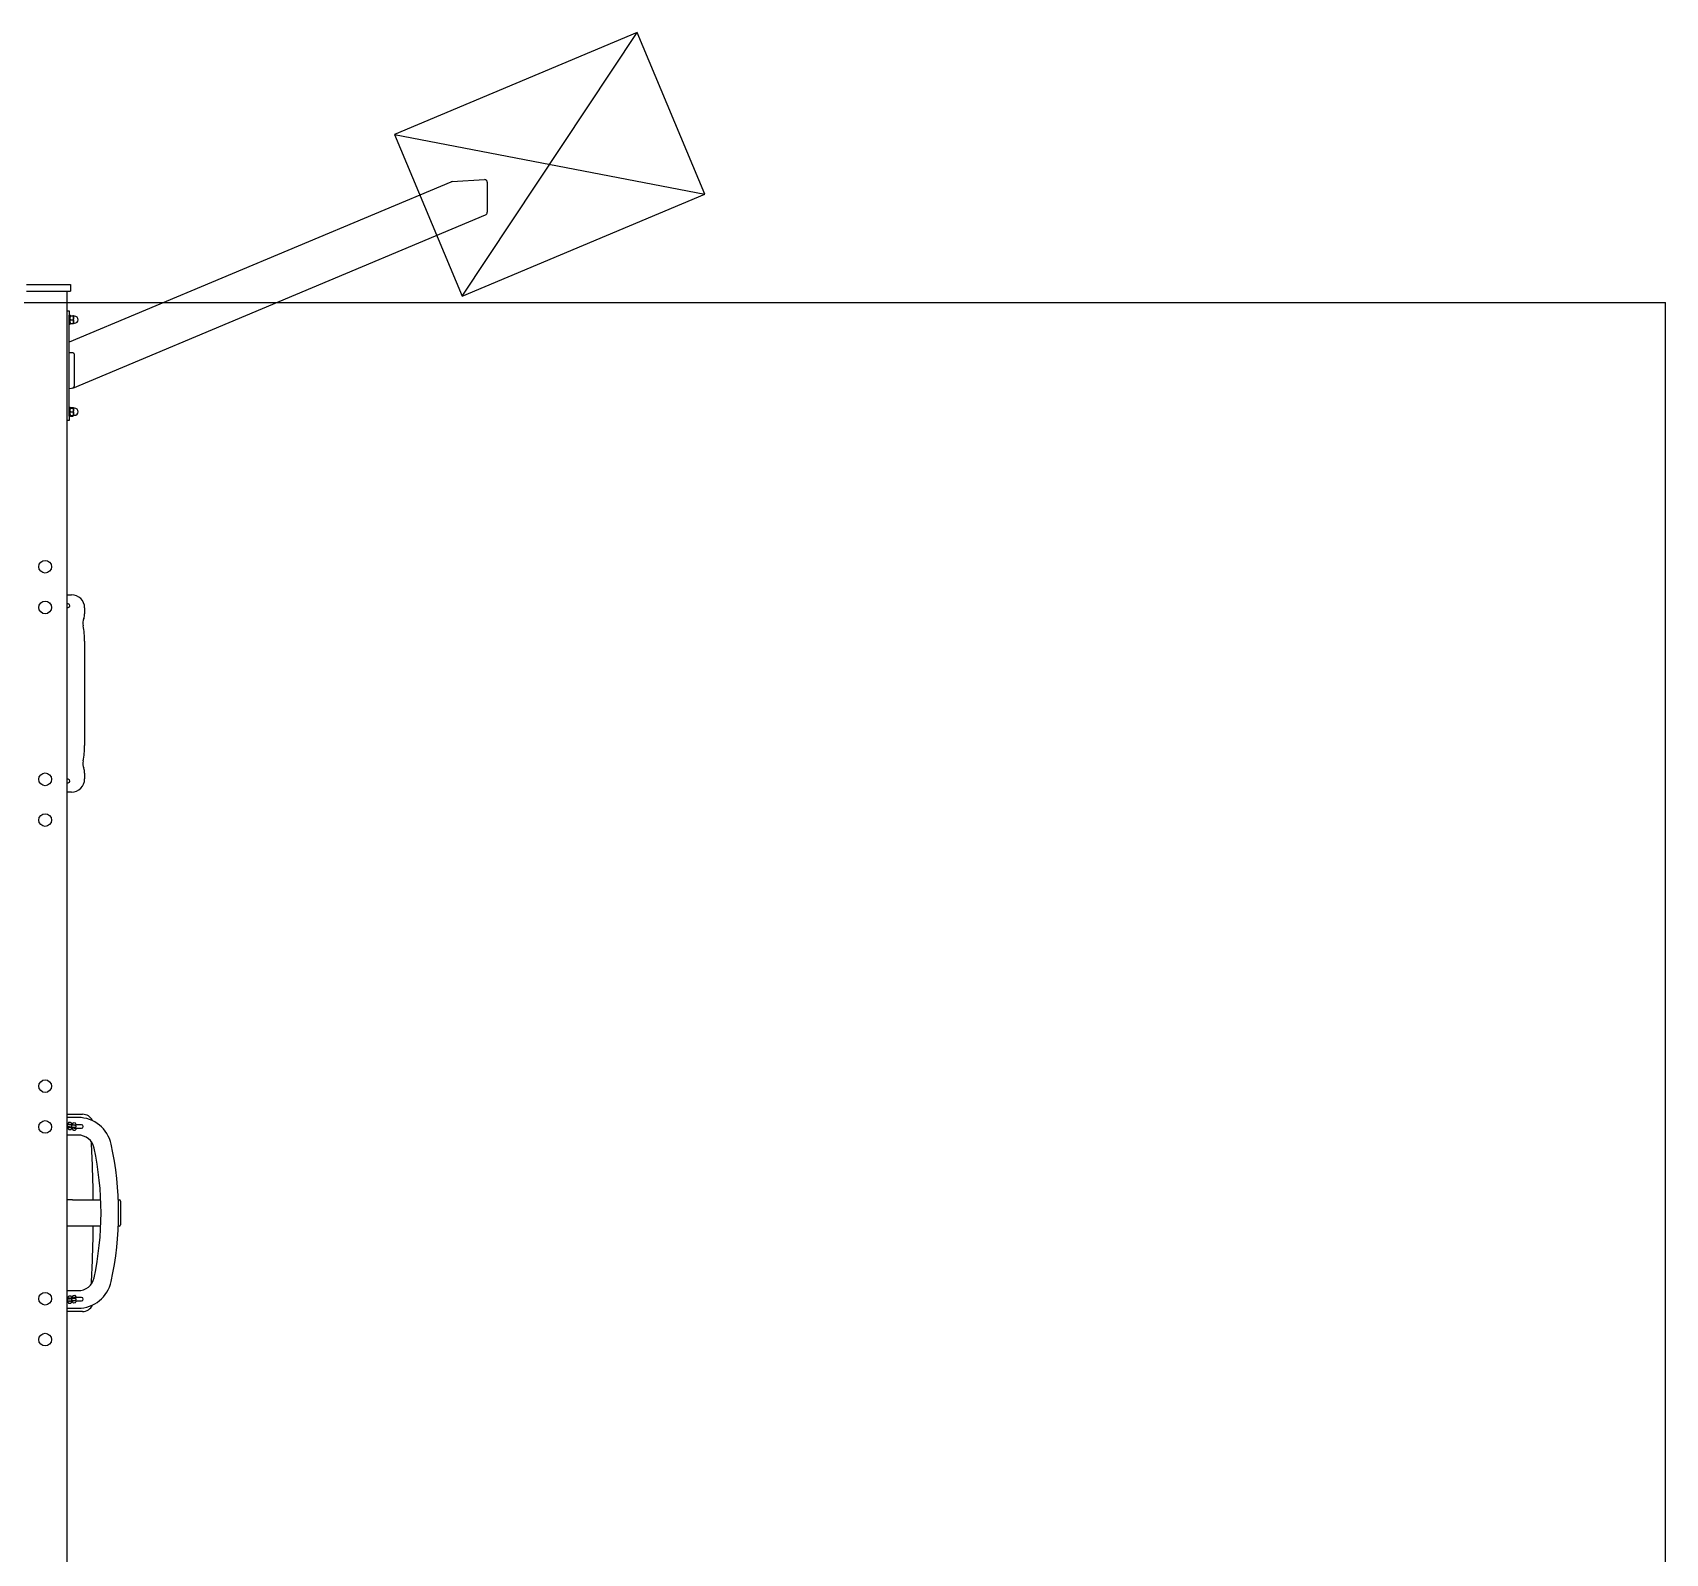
# Model space of a CAD drawing. Extents: x -360 to 379, y -342 to 365.
# Drawn here: x 6.7 to 379, y 18.1 to 365 of the extents above; entities that cross this region are included whole.
import ezdxf

# ---------------------------------------------------------------- set-up
doc = ezdxf.new("R2010")
doc.units = 0
doc.layers.get('0').update_dxf_attribs({"linetype": 'CONTINUOUS'})

msp = doc.modelspace()

# ---------------------------------------------------------------- linework, layer by layer
at = {"color": 8, "linetype": 'CONTINUOUS'}
for p, q in [((144.5, 365), (89.17, 341.79)), ((104.63, 304.92), (144.5, 365)), ((159.96, 328.13), (144.5, 365)), ((89.17, 341.79), (159.96, 328.13)), ((89.17, 341.79), (104.63, 304.92)), ((104.63, 304.92), (159.96, 328.13)), ((-359.98, 303.41), (379.02, 303.41)), ((379.02, 9.41), (379.02, 303.41))]:
    msp.add_line(p, q, dxfattribs=at)
at = {"color": 7, "linetype": 'CONTINUOUS'}
for p, q in [((102.34, 331.01), (109.71, 331.47)), ((102.01, 330.91), (15.02, 294.42)), ((102.11, 330.95), (102.01, 330.91)), ((110.36, 330.9), (110.36, 324.02)), ((15.8, 283.93), (109.91, 323.41)), ((109.91, 323.41), (109.95, 323.42)), ((5.27, 307.51), (13.77, 307.51)), ((5.27, 306.01), (13.77, 306.01)), ((13.77, 307.51), (15.27, 307.51)), ((13.77, 306.01), (15.27, 306.01)), ((14.52, -282.99), (14.52, 306.01)), ((15.27, 307.51), (15.27, 306.01)), ((14.52, 301.51), (15.02, 301.51)), ((15.02, 301.51), (15.02, 300.51)), ((15.22, 300.51), (15.02, 300.51)), ((15.02, 277.51), (15.02, 300.51)), ((15.02, 298.51), (15.22, 298.51)), ((15.22, 299.51), (15.22, 300.51)), ((15.22, 298.51), (15.22, 299.51)), ((15.31, 299.51), (15.92, 299.51)), ((15.37, 300.36), (15.86, 300.36)), ((15.37, 298.66), (15.86, 298.66)), ((16.02, 299.88), (16.02, 300.36)), ((16.22, 300.31), (16.02, 300.31)), ((16.02, 299.14), (16.02, 299.88)), ((16.02, 298.66), (16.02, 299.14)), ((16.02, 298.71), (16.22, 298.71)), ((15.56, 291.98), (15.02, 291.94)), ((16.23, 284.53), (16.23, 291.42)), ((15.02, 283.84), (15.56, 283.87)), ((15.22, 279.51), (15.02, 279.51)), ((15.22, 278.51), (15.22, 279.51)), ((15.29, 279.43), (15.22, 279.36)), ((15.37, 279.5), (15.86, 279.5)), ((15.37, 279.36), (15.86, 279.36)), ((16.02, 279.36), (15.95, 279.43)), ((16.02, 278.88), (16.02, 279.36)), ((16.22, 279.31), (16.02, 279.31)), ((15.02, 276.51), (14.52, 276.51)), ((15.02, 277.51), (15.22, 277.51)), ((15.02, 277.51), (15.02, 276.51)), ((15.22, 277.51), (15.22, 278.51)), ((15.22, 277.66), (15.29, 277.59)), ((15.29, 277.59), (15.37, 277.52)), ((15.31, 278.51), (15.92, 278.51)), ((15.37, 277.66), (15.86, 277.66)), ((15.37, 277.52), (15.86, 277.52)), ((15.96, 277.66), (15.86, 277.52)), ((15.95, 277.59), (16.02, 277.66)), ((16.02, 278.14), (16.02, 278.88)), ((16.02, 277.66), (16.02, 278.14)), ((16.02, 277.71), (16.22, 277.71)), ((14.52, 236.76), (15.52, 236.76)), ((14.77, 234.66), (14.52, 234.66)), ((14.52, 233.86), (14.77, 233.86)), ((18.52, 233.76), (18.52, 232.42)), ((18.52, 226.17), (18.52, 202.35)), ((14.77, 194.66), (14.52, 194.66)), ((14.52, 193.86), (14.77, 193.86)), ((18.52, 196.1), (18.52, 194.76)), ((15.52, 191.76), (14.52, 191.76)), ((14.52, 118.26), (18.02, 118.26)), ((17.02, 117.51), (14.52, 117.51)), ((15.31, 116.35), (15.03, 116.38)), ((15.06, 115.45), (15.34, 115.42)), ((15.08, 115.97), (15.26, 115.95)), ((15.39, 115.81), (15.11, 115.85)), ((15.65, 115.86), (15.61, 115.86)), ((16.3, 116.23), (16.02, 116.26)), ((16.08, 115.85), (16.24, 115.83)), ((16.38, 115.69), (16.1, 115.73)), ((17.82, 115.86), (16.41, 115.86)), ((17.02, 113.51), (14.52, 113.51)), ((14.98, 114.79), (15.26, 114.75)), ((15.07, 115.3), (15.18, 115.29)), ((15.31, 115.15), (15.1, 115.17)), ((15.34, 115.42), (15.34, 115.42)), ((15.59, 115.06), (15.66, 115.06)), ((15.97, 114.66), (16.25, 114.63)), ((16.05, 115.33), (16.33, 115.3)), ((16.09, 115.06), (17.82, 115.06)), ((16.3, 115.03), (16.09, 115.05)), ((16.2, 115.06), (16.2, 115.04)), ((16.33, 115.3), (16.33, 115.3)), ((15.78, 98.76), (14.52, 98.76)), ((15.78, 98.76), (19.93, 98.76)), ((19.93, 98.76), (21.86, 98.76)), ((21.86, 98.76), (21.93, 98.76)), ((21.93, 98.76), (22.2, 98.76)), ((26.21, 98.76), (26.38, 98.76)), ((26.68, 98.46), (26.68, 93.06)), ((15.78, 92.76), (14.52, 92.76)), ((19.93, 92.76), (15.78, 92.76)), ((21.86, 92.76), (19.93, 92.76)), ((21.93, 92.76), (21.86, 92.76)), ((22.2, 92.76), (21.93, 92.76)), ((26.38, 92.76), (26.21, 92.76)), ((14.52, 78.01), (17.02, 78.01)), ((15.26, 76.77), (14.98, 76.74)), ((15.03, 75.14), (15.31, 75.18)), ((15.34, 76.11), (15.06, 76.07)), ((15.18, 76.24), (15.07, 76.22)), ((15.26, 75.57), (15.08, 75.55)), ((15.1, 76.35), (15.31, 76.37)), ((15.11, 75.68), (15.39, 75.71)), ((15.34, 76.11), (15.34, 76.11)), ((15.66, 76.47), (15.59, 76.47)), ((15.61, 75.67), (15.65, 75.67)), ((15.61, 75.6), (15.68, 75.62)), ((16.25, 76.89), (15.97, 76.86)), ((16.02, 75.26), (16.3, 75.3)), ((16.33, 76.23), (16.05, 76.19)), ((16.24, 75.69), (16.08, 75.67)), ((16.09, 76.47), (16.3, 76.5)), ((17.82, 76.47), (16.09, 76.47)), ((16.1, 75.8), (16.38, 75.83)), ((16.2, 76.48), (16.2, 76.47)), ((16.33, 76.23), (16.33, 76.23)), ((16.41, 75.67), (17.82, 75.67)), ((14.52, 74.01), (17.02, 74.01)), ((18.02, 73.26), (14.52, 73.26))]:
    msp.add_line(p, q, dxfattribs=at)
at = {"color": 7, "linetype": 'CONTINUOUS', "flags": 128}
for points in [[(15.21, 115.2), (15.2, 115.21), (15.15, 115.29)], [(15.21, 115.2), (15.17, 115.26), (15.15, 115.29)], [(15.15, 76.24), (15.17, 76.27), (15.21, 76.32)], [(15.15, 76.24), (15.2, 76.32), (15.21, 76.32)]]:
    msp.add_lwpolyline(points, dxfattribs=at)
at = {"color": 7, "linetype": 'CONTINUOUS'}
for centre in [(9.52, 243.16), (9.52, 233.86), (9.52, 194.66), (9.52, 185.36), (9.52, 124.66), (9.52, 115.36), (9.52, 76.16), (9.52, 66.86)]:
    msp.add_circle(centre, 1.45, dxfattribs=at)
for centre, radius, start, end in [((16.22, 299.51), 0.8, 270, 90), ((16.22, 278.51), 0.8, 270, 90), ((14.77, 234.26), 0.4, 270, 90), ((15.52, 233.76), 3, 0, 90), ((21.12, 230.26), 3, 158.9094, 191.2278), ((15.52, 232.42), 3, 338.9094, 0), ((0.52, 226.17), 18, 0, 11.2278), ((0.52, 202.35), 18, 348.7722, 0), ((21.12, 198.26), 3, 168.7722, 201.0906), ((14.77, 194.26), 0.4, 270, 90), ((15.52, 194.76), 3, 270, 0), ((15.52, 196.1), 3, 0, 21.0906), ((17.02, 109.76), 7.75, 12.231, 90), ((17.82, 115.46), 0.4, 270, 90), ((18.02, 115.76), 2.5, 24.0964, 90), ((17.02, 109.76), 3.75, 12.231, 90), ((-269.09, 95.76), 289.6, 0.5935, 3.2038), ((-47.57, 95.76), 69.83, 347.769, 12.231), ((-47.57, 95.76), 73.83, 347.769, 12.231), ((26.38, 98.46), 0.3, 0, 90), ((-269.09, 95.76), 289.6, 356.7962, 359.4065), ((26.38, 93.06), 0.3, 270, 0), ((17.02, 81.76), 3.75, 270, 347.769), ((17.02, 81.76), 7.75, 270, 347.769), ((17.82, 76.07), 0.4, 270, 90), ((18.02, 75.76), 2.5, 270, 335.9036)]:
    msp.add_arc(centre, radius, start, end, dxfattribs=at)
for centre, major_axis, ratio, start_param, end_param in [((109.71, 330.86), (0.608, 0.255), 0.90992, 0.364614, 1.206182), ((102.34, 330.4), (0.608, 0.255), 0.90992, 1.206182, 1.570796), ((109.71, 330.86), (0.608, 0.255), 0.90992, 5.918571, 6.6478), ((109.71, 323.97), (0.608, 0.255), 0.90992, 4.712389, 5.918571), ((15.56, 291.37), (0.629, 0.239), 0.890947, 5.956649, 7.527446), ((15.56, 284.48), (0.629, 0.239), 0.890947, 4.385853, 5.956649)]:
    msp.add_ellipse(centre, major_axis=major_axis, ratio=ratio, start_param=start_param, end_param=end_param, dxfattribs=at)
for points, knots in [([(15.22, 299.88), (15.23, 299.98), (15.25, 300.15), (15.33, 300.3), (15.37, 300.36)], [0, 0, 0, 0, 0.575034, 1, 1, 1, 1]), ([(15.37, 300.36), (15.35, 300.36), (15.3, 300.36), (15.25, 300.36), (15.22, 300.36), (15.22, 300.36), (15.22, 300.36)], [0, 0, 0, 0, 0.2523, 0.555461, 0.865748, 1, 1, 1, 1]), ([(15.31, 299.51), (15.29, 299.57), (15.24, 299.67), (15.22, 299.8), (15.22, 299.87), (15.22, 299.88)], [0, 0, 0, 0, 0.447246, 0.908374, 1, 1, 1, 1]), ([(15.22, 299.14), (15.22, 299.19), (15.23, 299.31), (15.28, 299.43), (15.31, 299.51)], [0, 0, 0, 0, 0.356367, 1, 1, 1, 1]), ([(15.37, 298.66), (15.34, 298.72), (15.28, 298.82), (15.23, 298.99), (15.22, 299.09), (15.22, 299.14)], [0, 0, 0, 0, 0.358599, 0.724864, 1, 1, 1, 1]), ([(15.22, 298.66), (15.23, 298.66), (15.24, 298.66), (15.33, 298.66), (15.37, 298.66)], [0, 0, 0, 0, 0.485745, 1, 1, 1, 1]), ([(15.86, 300.36), (15.89, 300.31), (15.95, 300.2), (16.01, 300.04), (16.01, 299.93), (16.02, 299.88)], [0, 0, 0, 0, 0.358599, 0.724864, 1, 1, 1, 1]), ([(16.02, 300.36), (16.01, 300.36), (15.99, 300.36), (15.91, 300.36), (15.86, 300.36)], [0, 0, 0, 0, 0.485745, 1, 1, 1, 1]), ([(16.02, 299.14), (16.01, 299.04), (15.98, 298.88), (15.9, 298.73), (15.86, 298.66)], [0, 0, 0, 0, 0.575034, 1, 1, 1, 1]), ([(15.86, 298.66), (15.89, 298.66), (15.93, 298.66), (15.99, 298.66), (16.01, 298.66), (16.02, 298.66), (16.02, 298.66)], [0, 0, 0, 0, 0.2523, 0.555461, 0.865748, 1, 1, 1, 1]), ([(16.02, 299.88), (16.01, 299.84), (16.01, 299.71), (15.96, 299.59), (15.92, 299.51)], [0, 0, 0, 0, 0.356367, 1, 1, 1, 1]), ([(15.92, 299.51), (15.95, 299.46), (15.99, 299.35), (16.02, 299.22), (16.02, 299.15), (16.02, 299.14)], [0, 0, 0, 0, 0.447246, 0.908374, 1, 1, 1, 1]), ([(15.22, 278.88), (15.23, 278.98), (15.25, 279.15), (15.33, 279.3), (15.37, 279.36)], [0, 0, 0, 0, 0.575034, 1, 1, 1, 1]), ([(15.37, 279.36), (15.35, 279.36), (15.3, 279.36), (15.25, 279.36), (15.22, 279.36), (15.22, 279.36), (15.22, 279.36)], [0, 0, 0, 0, 0.2523, 0.555461, 0.865748, 1, 1, 1, 1]), ([(15.24, 279.36), (15.25, 279.37), (15.26, 279.42), (15.32, 279.47), (15.37, 279.5)], [0, 0, 0, 0, 0.257938, 1, 1, 1, 1]), ([(15.86, 279.5), (15.89, 279.48), (15.93, 279.45), (15.98, 279.4), (15.99, 279.37), (16, 279.36)], [0, 0, 0, 0, 0.363469, 0.800209, 1, 1, 1, 1]), ([(15.86, 279.36), (15.89, 279.31), (15.95, 279.2), (16.01, 279.04), (16.01, 278.93), (16.02, 278.88)], [0, 0, 0, 0, 0.358599, 0.724864, 1, 1, 1, 1]), ([(16.02, 279.36), (16.01, 279.36), (15.99, 279.36), (15.91, 279.36), (15.86, 279.36)], [0, 0, 0, 0, 0.485745, 1, 1, 1, 1]), ([(15.31, 278.51), (15.29, 278.57), (15.24, 278.67), (15.22, 278.8), (15.22, 278.87), (15.22, 278.88)], [0, 0, 0, 0, 0.447246, 0.908374, 1, 1, 1, 1]), ([(15.22, 278.14), (15.22, 278.19), (15.23, 278.31), (15.28, 278.43), (15.31, 278.51)], [0, 0, 0, 0, 0.356367, 1, 1, 1, 1]), ([(15.37, 277.66), (15.34, 277.72), (15.28, 277.82), (15.23, 277.99), (15.22, 278.09), (15.22, 278.14)], [0, 0, 0, 0, 0.358599, 0.724864, 1, 1, 1, 1]), ([(15.22, 277.66), (15.23, 277.66), (15.24, 277.66), (15.33, 277.66), (15.37, 277.66)], [0, 0, 0, 0, 0.485745, 1, 1, 1, 1]), ([(15.37, 277.52), (15.34, 277.56), (15.3, 277.61), (15.28, 277.66), (15.28, 277.66)], [0, 0, 0, 0, 0.87557, 1, 1, 1, 1]), ([(16.02, 278.14), (16.01, 278.04), (15.98, 277.88), (15.9, 277.73), (15.86, 277.66)], [0, 0, 0, 0, 0.575034, 1, 1, 1, 1]), ([(15.86, 277.66), (15.89, 277.66), (15.93, 277.66), (15.99, 277.66), (16.01, 277.66), (16.02, 277.66), (16.02, 277.66)], [0, 0, 0, 0, 0.2523, 0.555461, 0.865748, 1, 1, 1, 1]), ([(15.86, 277.52), (15.89, 277.54), (15.92, 277.56), (15.94, 277.59), (15.95, 277.59)], [0, 0, 0, 0, 0.697463, 1, 1, 1, 1]), ([(16.02, 278.88), (16.01, 278.84), (16.01, 278.71), (15.96, 278.59), (15.92, 278.51)], [0, 0, 0, 0, 0.356367, 1, 1, 1, 1]), ([(15.92, 278.51), (15.95, 278.46), (15.99, 278.35), (16.02, 278.22), (16.02, 278.15), (16.02, 278.14)], [0, 0, 0, 0, 0.447246, 0.908374, 1, 1, 1, 1]), ([(14.64, 115.86), (14.64, 115.89), (14.63, 115.97), (14.61, 116.08), (14.58, 116.21), (14.55, 116.29), (14.52, 116.32), (14.52, 116.33)], [0, 0, 0, 0, 0.136541, 0.396023, 0.66439, 0.954129, 1, 1, 1, 1]), ([(14.52, 115.58), (14.52, 115.58), (14.55, 115.6), (14.58, 115.64), (14.6, 115.71), (14.59, 115.78), (14.56, 115.84), (14.54, 115.87), (14.52, 115.89), (14.52, 115.89)], [0, 0, 0, 0, 0.061067, 0.240592, 0.439623, 0.641654, 0.819211, 0.965798, 1, 1, 1, 1]), ([(14.52, 115.47), (14.52, 115.47), (14.57, 115.47), (14.67, 115.46), (14.79, 115.46), (14.9, 115.46), (14.99, 115.46), (15.04, 115.45), (15.06, 115.45), (15.06, 115.45)], [0, 0, 0, 0, 0.01867, 0.199331, 0.379795, 0.559545, 0.737606, 0.89098, 1, 1, 1, 1]), ([(14.52, 115), (14.52, 115), (14.54, 115.03), (14.57, 115.1), (14.61, 115.21), (14.63, 115.34), (14.64, 115.43), (14.65, 115.46)], [0, 0, 0, 0, 0.041172, 0.253421, 0.526667, 0.801202, 1, 1, 1, 1]), ([(15.11, 115.85), (15.1, 115.85), (15.07, 115.85), (15.01, 115.86), (14.91, 115.86), (14.79, 115.86), (14.66, 115.86), (14.58, 115.86), (14.54, 115.86)], [0, 0, 0, 0, 0.098805, 0.284081, 0.480991, 0.66833, 0.853268, 1, 1, 1, 1]), ([(14.64, 115.46), (14.64, 115.46), (14.65, 115.41), (14.66, 115.31), (14.68, 115.17), (14.72, 115.05), (14.76, 114.95), (14.81, 114.87), (14.87, 114.82), (14.93, 114.79), (14.97, 114.79), (14.98, 114.79)], [0, 0, 0, 0, 0.006868, 0.157715, 0.310646, 0.468814, 0.639577, 0.759041, 0.863207, 0.963868, 1, 1, 1, 1]), ([(15.03, 116.38), (15, 116.38), (14.95, 116.38), (14.87, 116.35), (14.81, 116.3), (14.76, 116.24), (14.72, 116.16), (14.69, 116.04), (14.66, 115.94), (14.66, 115.88), (14.66, 115.86)], [0, 0, 0, 0, 0.112237, 0.222551, 0.329252, 0.445672, 0.587885, 0.770969, 0.954915, 1, 1, 1, 1]), ([(15.05, 115.39), (15.05, 115.39), (15.1, 115.39), (15.17, 115.39), (15.28, 115.4), (15.36, 115.4), (15.4, 115.41), (15.44, 115.42), (15.49, 115.43), (15.53, 115.47), (15.57, 115.52), (15.59, 115.59), (15.58, 115.66), (15.56, 115.72), (15.52, 115.76), (15.49, 115.79), (15.45, 115.8), (15.43, 115.81), (15.41, 115.81), (15.39, 115.81), (15.39, 115.81)], [0, 0, 0, 0, 0.000229, 0.109443, 0.219368, 0.331198, 0.451189, 0.49484, 0.531251, 0.57559, 0.626455, 0.682846, 0.740088, 0.790395, 0.831928, 0.867649, 0.897868, 0.923689, 0.953844, 1, 1, 1, 1]), ([(15.11, 115.14), (15.11, 115.14), (15.11, 115.14), (15.1, 115.16), (15.09, 115.2), (15.07, 115.27), (15.06, 115.35), (15.05, 115.41), (15.05, 115.44)], [0, 0, 0, 0, 0.041994, 0.205458, 0.392867, 0.60722, 0.842708, 1, 1, 1, 1]), ([(15.06, 115.85), (15.06, 115.88), (15.07, 115.94), (15.09, 115.99), (15.1, 116.03), (15.1, 116.03), (15.1, 116.03)], [0, 0, 0, 0, 0.294639, 0.585624, 0.841867, 1, 1, 1, 1]), ([(15.19, 115.97), (15.19, 115.96), (15.2, 115.93), (15.21, 115.88), (15.22, 115.84), (15.22, 115.84)], [0, 0, 0, 0, 0.344285, 0.834953, 1, 1, 1, 1]), ([(15.64, 115.74), (15.63, 115.77), (15.63, 115.85), (15.61, 115.96), (15.57, 116.09), (15.53, 116.18), (15.48, 116.26), (15.41, 116.31), (15.35, 116.34), (15.32, 116.35), (15.31, 116.35)], [0, 0, 0, 0, 0.08721, 0.252942, 0.424349, 0.609407, 0.73887, 0.851756, 0.960843, 1, 1, 1, 1]), ([(16.1, 115.73), (16.09, 115.73), (16.06, 115.73), (16, 115.74), (15.9, 115.74), (15.78, 115.74), (15.65, 115.74), (15.57, 115.74), (15.53, 115.74)], [0, 0, 0, 0, 0.098805, 0.284081, 0.480991, 0.66833, 0.853268, 1, 1, 1, 1]), ([(15.68, 115.9), (15.67, 115.91), (15.65, 115.92), (15.63, 115.92), (15.61, 115.92)], [0, 0, 0, 0, 0.274769, 1, 1, 1, 1]), ([(16.02, 116.26), (15.99, 116.26), (15.94, 116.26), (15.86, 116.23), (15.8, 116.18), (15.75, 116.12), (15.71, 116.04), (15.68, 115.92), (15.66, 115.82), (15.65, 115.76), (15.65, 115.74)], [0, 0, 0, 0, 0.112237, 0.222551, 0.329252, 0.445672, 0.587885, 0.770969, 0.954915, 1, 1, 1, 1]), ([(16.05, 115.73), (16.06, 115.76), (16.06, 115.82), (16.08, 115.87), (16.1, 115.9), (16.1, 115.91), (16.1, 115.91)], [0, 0, 0, 0, 0.294639, 0.585624, 0.841867, 1, 1, 1, 1]), ([(16.05, 115.27), (16.05, 115.27), (16.09, 115.27), (16.17, 115.27), (16.27, 115.28), (16.35, 115.28), (16.39, 115.29), (16.43, 115.3), (16.48, 115.31), (16.52, 115.35), (16.56, 115.4), (16.58, 115.47), (16.58, 115.54), (16.55, 115.6), (16.51, 115.64), (16.48, 115.67), (16.45, 115.68), (16.42, 115.69), (16.4, 115.69), (16.39, 115.69), (16.38, 115.69)], [0, 0, 0, 0, 0.000229, 0.109443, 0.219368, 0.331198, 0.451189, 0.49484, 0.531251, 0.57559, 0.626455, 0.682846, 0.740088, 0.790395, 0.831928, 0.867649, 0.897868, 0.923689, 0.953844, 1, 1, 1, 1]), ([(16.59, 115.86), (16.58, 115.89), (16.56, 115.97), (16.52, 116.06), (16.47, 116.14), (16.41, 116.19), (16.35, 116.22), (16.31, 116.23), (16.3, 116.23)], [0, 0, 0, 0, 0.198337, 0.456052, 0.636346, 0.793553, 0.94547, 1, 1, 1, 1]), ([(15.06, 115.34), (15.09, 115.34), (15.15, 115.34), (15.26, 115.34), (15.39, 115.34), (15.52, 115.34), (15.66, 115.34), (15.79, 115.34), (15.9, 115.34), (15.98, 115.34), (16.04, 115.33), (16.05, 115.33), (16.05, 115.33)], [0, 0, 0, 0, 0.094041, 0.199743, 0.306845, 0.414478, 0.522271, 0.629947, 0.737197, 0.84344, 0.934952, 1, 1, 1, 1]), ([(15.18, 115.29), (15.19, 115.28), (15.2, 115.28), (15.22, 115.28), (15.23, 115.28)], [0, 0, 0, 0, 0.65308, 1, 1, 1, 1]), ([(15.24, 115.34), (15.24, 115.33), (15.23, 115.27), (15.22, 115.21), (15.21, 115.17), (15.2, 115.16)], [0, 0, 0, 0, 0.2137798, 0.7179532, 1, 1, 1, 1]), ([(15.26, 114.75), (15.29, 114.75), (15.34, 114.75), (15.42, 114.78), (15.48, 114.83), (15.53, 114.89), (15.57, 114.98), (15.6, 115.09), (15.63, 115.22), (15.64, 115.31), (15.64, 115.34)], [0, 0, 0, 0, 0.103148, 0.204528, 0.302589, 0.409581, 0.540278, 0.708535, 0.877586, 1, 1, 1, 1]), ([(15.64, 115.33), (15.64, 115.29), (15.65, 115.19), (15.67, 115.05), (15.71, 114.93), (15.75, 114.83), (15.8, 114.75), (15.87, 114.7), (15.93, 114.67), (15.96, 114.67), (15.97, 114.66)], [0, 0, 0, 0, 0.150128, 0.304436, 0.464029, 0.63633, 0.75687, 0.861975, 0.963543, 1, 1, 1, 1]), ([(16.1, 115.02), (16.1, 115.02), (16.11, 115.02), (16.1, 115.04), (16.08, 115.08), (16.06, 115.15), (16.05, 115.23), (16.04, 115.29), (16.04, 115.32)], [0, 0, 0, 0, 0.041994, 0.205458, 0.392867, 0.60722, 0.842708, 1, 1, 1, 1]), ([(16.25, 114.63), (16.28, 114.63), (16.33, 114.63), (16.41, 114.66), (16.47, 114.71), (16.52, 114.77), (16.56, 114.86), (16.59, 114.95), (16.6, 115.03), (16.61, 115.06)], [0, 0, 0, 0, 0.127195, 0.252211, 0.373133, 0.50507, 0.666237, 0.873721, 1, 1, 1, 1]), ([(14.65, 76.07), (14.65, 76.07), (14.64, 76.12), (14.63, 76.21), (14.6, 76.34), (14.57, 76.45), (14.53, 76.5), (14.52, 76.53)], [0, 0, 0, 0, 0.00418, 0.259916, 0.522338, 0.800555, 1, 1, 1, 1]), ([(15.06, 76.07), (15.06, 76.07), (15.05, 76.07), (15, 76.07), (14.93, 76.06), (14.83, 76.06), (14.71, 76.06), (14.6, 76.06), (14.54, 76.06), (14.52, 76.06)], [0, 0, 0, 0, 0.0925533, 0.2292305, 0.390991, 0.5648292, 0.7430929, 0.9230067, 1, 1, 1, 1]), ([(14.52, 75.64), (14.52, 75.64), (14.54, 75.65), (14.57, 75.7), (14.6, 75.76), (14.59, 75.84), (14.57, 75.9), (14.54, 75.93), (14.52, 75.95), (14.52, 75.95)], [0, 0, 0, 0, 0.047325, 0.2245, 0.422516, 0.624742, 0.805788, 0.954419, 1, 1, 1, 1]), ([(14.52, 75.2), (14.53, 75.21), (14.56, 75.26), (14.59, 75.35), (14.62, 75.48), (14.64, 75.58), (14.64, 75.65), (14.64, 75.66)], [0, 0, 0, 0, 0.14971, 0.41607, 0.672929, 0.940306, 1, 1, 1, 1]), ([(14.54, 75.66), (14.55, 75.66), (14.6, 75.66), (14.7, 75.66), (14.83, 75.66), (14.94, 75.66), (15.03, 75.67), (15.08, 75.67), (15.11, 75.67), (15.11, 75.68)], [0, 0, 0, 0, 0.028314, 0.212158, 0.396222, 0.580975, 0.767441, 0.967979, 1, 1, 1, 1]), ([(14.98, 76.74), (14.95, 76.73), (14.9, 76.72), (14.84, 76.67), (14.78, 76.61), (14.74, 76.54), (14.7, 76.44), (14.67, 76.31), (14.65, 76.19), (14.65, 76.1), (14.65, 76.07)], [0, 0, 0, 0, 0.103754, 0.200267, 0.303058, 0.425666, 0.584367, 0.737406, 0.896713, 1, 1, 1, 1]), ([(14.66, 75.66), (14.66, 75.63), (14.67, 75.56), (14.69, 75.45), (14.73, 75.34), (14.78, 75.26), (14.84, 75.2), (14.91, 75.15), (14.98, 75.14), (15.02, 75.14), (15.03, 75.14)], [0, 0, 0, 0, 0.092551, 0.266013, 0.449916, 0.604703, 0.723201, 0.835921, 0.947373, 1, 1, 1, 1]), ([(15.05, 76.09), (15.05, 76.1), (15.05, 76.16), (15.07, 76.24), (15.09, 76.32), (15.1, 76.37), (15.12, 76.38), (15.11, 76.38), (15.11, 76.38)], [0, 0, 0, 0, 0.091806, 0.345899, 0.591609, 0.790548, 0.963858, 1, 1, 1, 1]), ([(15.39, 75.71), (15.4, 75.71), (15.41, 75.71), (15.44, 75.72), (15.48, 75.74), (15.53, 75.77), (15.57, 75.82), (15.59, 75.88), (15.58, 75.96), (15.56, 76.02), (15.53, 76.06), (15.49, 76.09), (15.46, 76.1), (15.43, 76.11), (15.41, 76.11), (15.38, 76.12), (15.33, 76.12), (15.24, 76.13), (15.15, 76.13), (15.08, 76.13), (15.05, 76.13)], [0, 0, 0, 0, 0.061075, 0.095339, 0.127968, 0.172027, 0.222273, 0.27843, 0.33578, 0.387124, 0.429275, 0.46549, 0.496226, 0.522225, 0.55146, 0.604719, 0.708184, 0.815504, 0.928631, 1, 1, 1, 1]), ([(16.05, 76.19), (16.05, 76.19), (16.04, 76.19), (15.99, 76.19), (15.92, 76.19), (15.82, 76.18), (15.7, 76.18), (15.57, 76.18), (15.43, 76.18), (15.3, 76.18), (15.18, 76.18), (15.1, 76.18), (15.07, 76.19), (15.06, 76.19)], [0, 0, 0, 0, 0.055159, 0.136614, 0.233019, 0.336621, 0.442861, 0.550084, 0.657672, 0.76533, 0.872759, 0.979606, 1, 1, 1, 1]), ([(15.1, 75.5), (15.1, 75.5), (15.1, 75.5), (15.09, 75.53), (15.07, 75.58), (15.06, 75.63), (15.06, 75.67), (15.06, 75.67)], [0, 0, 0, 0, 0.1484575, 0.3864395, 0.66107, 0.9704304, 1, 1, 1, 1]), ([(15.23, 76.24), (15.21, 76.24), (15.2, 76.24), (15.18, 76.24), (15.18, 76.24)], [0, 0, 0, 0, 0.786378, 1, 1, 1, 1]), ([(15.22, 75.69), (15.22, 75.68), (15.21, 75.65), (15.2, 75.6), (15.19, 75.57), (15.19, 75.56)], [0, 0, 0, 0, 0.0621746, 0.6239187, 1, 1, 1, 1]), ([(15.2, 76.36), (15.21, 76.35), (15.22, 76.32), (15.23, 76.26), (15.23, 76.21), (15.24, 76.18)], [0, 0, 0, 0, 0.220442, 0.671944, 1, 1, 1, 1]), ([(15.64, 76.19), (15.64, 76.19), (15.64, 76.24), (15.62, 76.33), (15.59, 76.46), (15.56, 76.57), (15.51, 76.65), (15.45, 76.72), (15.38, 76.76), (15.31, 76.78), (15.27, 76.77), (15.26, 76.77)], [0, 0, 0, 0, 0.00256, 0.159189, 0.319913, 0.490311, 0.633732, 0.743528, 0.84797, 0.951238, 1, 1, 1, 1]), ([(15.31, 75.18), (15.33, 75.18), (15.39, 75.19), (15.45, 75.24), (15.5, 75.3), (15.55, 75.38), (15.58, 75.48), (15.61, 75.6), (15.63, 75.71), (15.64, 75.77), (15.64, 75.78)], [0, 0, 0, 0, 0.111291, 0.214814, 0.325072, 0.456587, 0.626815, 0.790971, 0.96185, 1, 1, 1, 1]), ([(15.53, 75.78), (15.54, 75.78), (15.59, 75.78), (15.69, 75.78), (15.82, 75.78), (15.93, 75.79), (16.03, 75.79), (16.08, 75.79), (16.1, 75.8), (16.1, 75.8)], [0, 0, 0, 0, 0.028314, 0.212158, 0.396222, 0.580975, 0.767441, 0.967979, 1, 1, 1, 1]), ([(15.97, 76.86), (15.95, 76.85), (15.89, 76.84), (15.83, 76.79), (15.78, 76.74), (15.73, 76.66), (15.7, 76.56), (15.67, 76.43), (15.65, 76.31), (15.64, 76.22), (15.64, 76.19)], [0, 0, 0, 0, 0.103754, 0.200267, 0.303058, 0.425666, 0.584367, 0.737406, 0.896713, 1, 1, 1, 1]), ([(15.65, 75.78), (15.65, 75.75), (15.66, 75.68), (15.69, 75.57), (15.72, 75.46), (15.77, 75.38), (15.83, 75.32), (15.9, 75.27), (15.97, 75.26), (16.01, 75.26), (16.02, 75.26)], [0, 0, 0, 0, 0.092551, 0.266013, 0.449916, 0.604703, 0.723201, 0.835921, 0.947373, 1, 1, 1, 1]), ([(16.04, 76.2), (16.04, 76.22), (16.05, 76.27), (16.06, 76.36), (16.08, 76.44), (16.1, 76.49), (16.11, 76.51), (16.1, 76.5), (16.1, 76.5)], [0, 0, 0, 0, 0.108454, 0.35789, 0.599095, 0.794388, 0.96452, 1, 1, 1, 1]), ([(16.38, 75.83), (16.39, 75.83), (16.4, 75.83), (16.44, 75.84), (16.48, 75.86), (16.52, 75.89), (16.56, 75.94), (16.58, 76.01), (16.58, 76.08), (16.55, 76.14), (16.52, 76.18), (16.48, 76.21), (16.45, 76.22), (16.42, 76.23), (16.4, 76.24), (16.37, 76.24), (16.32, 76.24), (16.24, 76.25), (16.14, 76.25), (16.07, 76.25), (16.04, 76.25)], [0, 0, 0, 0, 0.061075, 0.095339, 0.127968, 0.172027, 0.222273, 0.27843, 0.33578, 0.387124, 0.429275, 0.46549, 0.496226, 0.522225, 0.55146, 0.604719, 0.708184, 0.815504, 0.928631, 1, 1, 1, 1]), ([(16.1, 75.62), (16.1, 75.62), (16.1, 75.62), (16.08, 75.65), (16.07, 75.7), (16.05, 75.75), (16.05, 75.79), (16.05, 75.79)], [0, 0, 0, 0, 0.148458, 0.386439, 0.66107, 0.97043, 1, 1, 1, 1]), ([(16.61, 76.47), (16.6, 76.51), (16.59, 76.59), (16.55, 76.69), (16.5, 76.77), (16.44, 76.84), (16.37, 76.88), (16.3, 76.9), (16.26, 76.89), (16.25, 76.89)], [0, 0, 0, 0, 0.169939, 0.377913, 0.552962, 0.68697, 0.814445, 0.940485, 1, 1, 1, 1]), ([(16.3, 75.3), (16.33, 75.3), (16.38, 75.31), (16.44, 75.36), (16.5, 75.42), (16.54, 75.5), (16.57, 75.58), (16.59, 75.64), (16.59, 75.67)], [0, 0, 0, 0, 0.155288, 0.299737, 0.453584, 0.63709, 0.874616, 1, 1, 1, 1])]:
    msp.add_open_spline(points, degree=3, knots=knots, dxfattribs=at)

doc.saveas('drawing.dxf')
